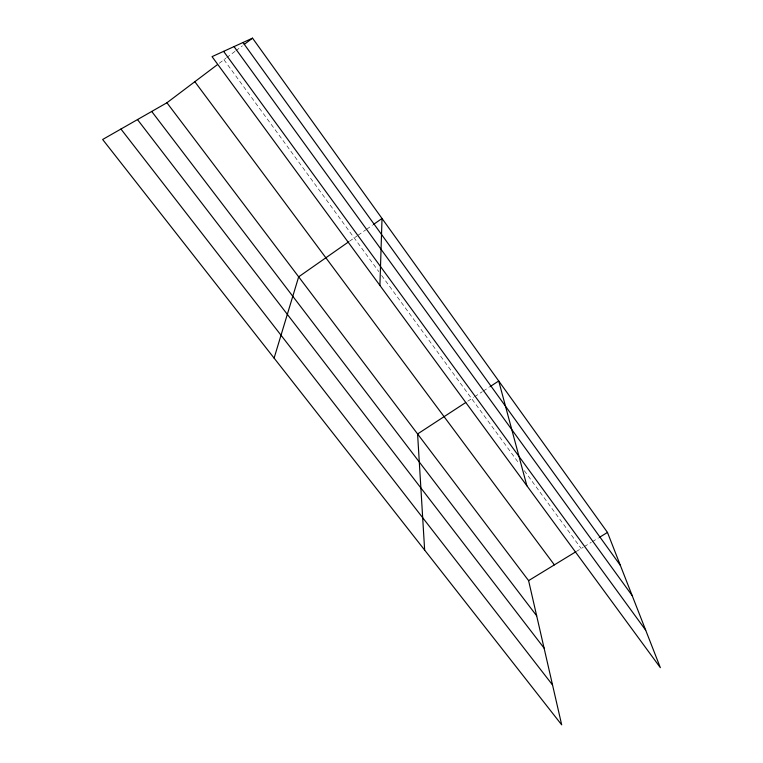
<?xml version="1.0" encoding="UTF-8"?>
<svg xmlns="http://www.w3.org/2000/svg" width="763" height="763" viewBox="0 0 763 763"><rect width="100%" height="100%" fill="white"/><g stroke="black" fill="none" stroke-linecap="round" stroke-linejoin="round"><path stroke-width="0.57" stroke-dasharray="3.81 2.86" d="M219.258 63.272L225.791 58.331M226.716 57.635L235.014 51.369M235.939 50.682L242.386 45.809M349.483 241.251L357.084 235.929M358.047 235.262L365.715 229.892M366.679 229.224L372.43 225.19M467.719 401.224L473.594 397.389M474.557 396.76L482.292 391.715M483.256 391.076L489.054 387.289M576.218 551.535L583.209 547.262M584.22 546.642L591.296 542.321M592.307 541.701L598.373 537.991M223.95 59.724L378.82 271.628M381.634 275.481L518.697 463.007M524.315 470.695L581.177 548.492"/><path stroke-width="1.14" d="M379.907 285.419L382.025 218.476L373.393 224.522M274.098 358.114L298.667 276.826L348.538 241.919M166.925 102.767L528.597 580.624L561.692 724.85L102.652 139.486L166.925 102.767L217.379 64.683M244.236 44.416L252.534 38.15L607.472 532.431L660.348 667.673L212.047 56.634L252.534 38.15M465.754 402.511L417.59 433.956L424.648 550.094M490.027 386.66L498.716 380.985L526.88 485.754M528.597 580.624L575.226 552.135M599.384 537.381L607.472 532.431M120.935 129.042L552.546 684.974M137.493 119.581L544.076 648.092M151.713 111.455L536.666 615.789M194.842 81.698L554.367 564.878M223.607 51.359L645.689 630.181M234.041 46.591L632.165 595.579M242.987 42.509L620.338 565.326"/></g></svg>
